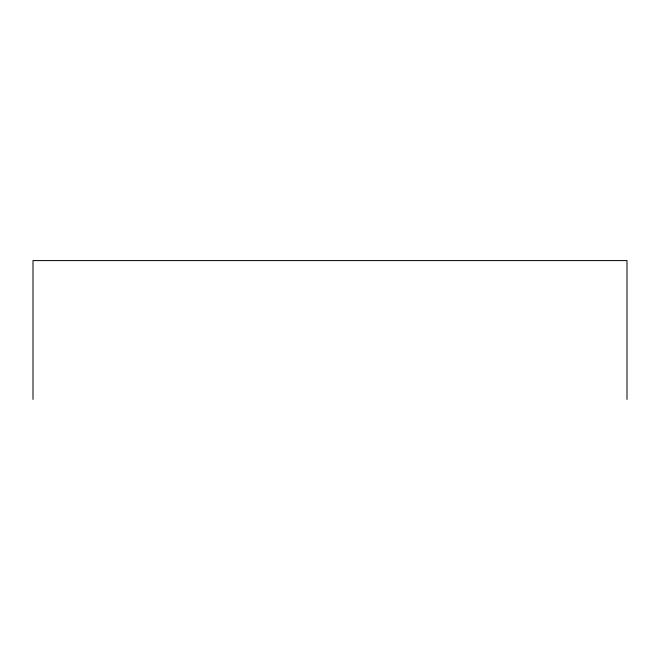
<?xml version="1.0" encoding="UTF-8"?>
<svg xmlns="http://www.w3.org/2000/svg" width="660" height="660" viewBox="0 0 660 660"><rect width="100%" height="100%" fill="white"/><g stroke="black" fill="none" stroke-linecap="round" stroke-linejoin="round"><path stroke-width="0.99" d="M627 399.407L627 260.593L33 260.593L33 399.407"/></g></svg>
